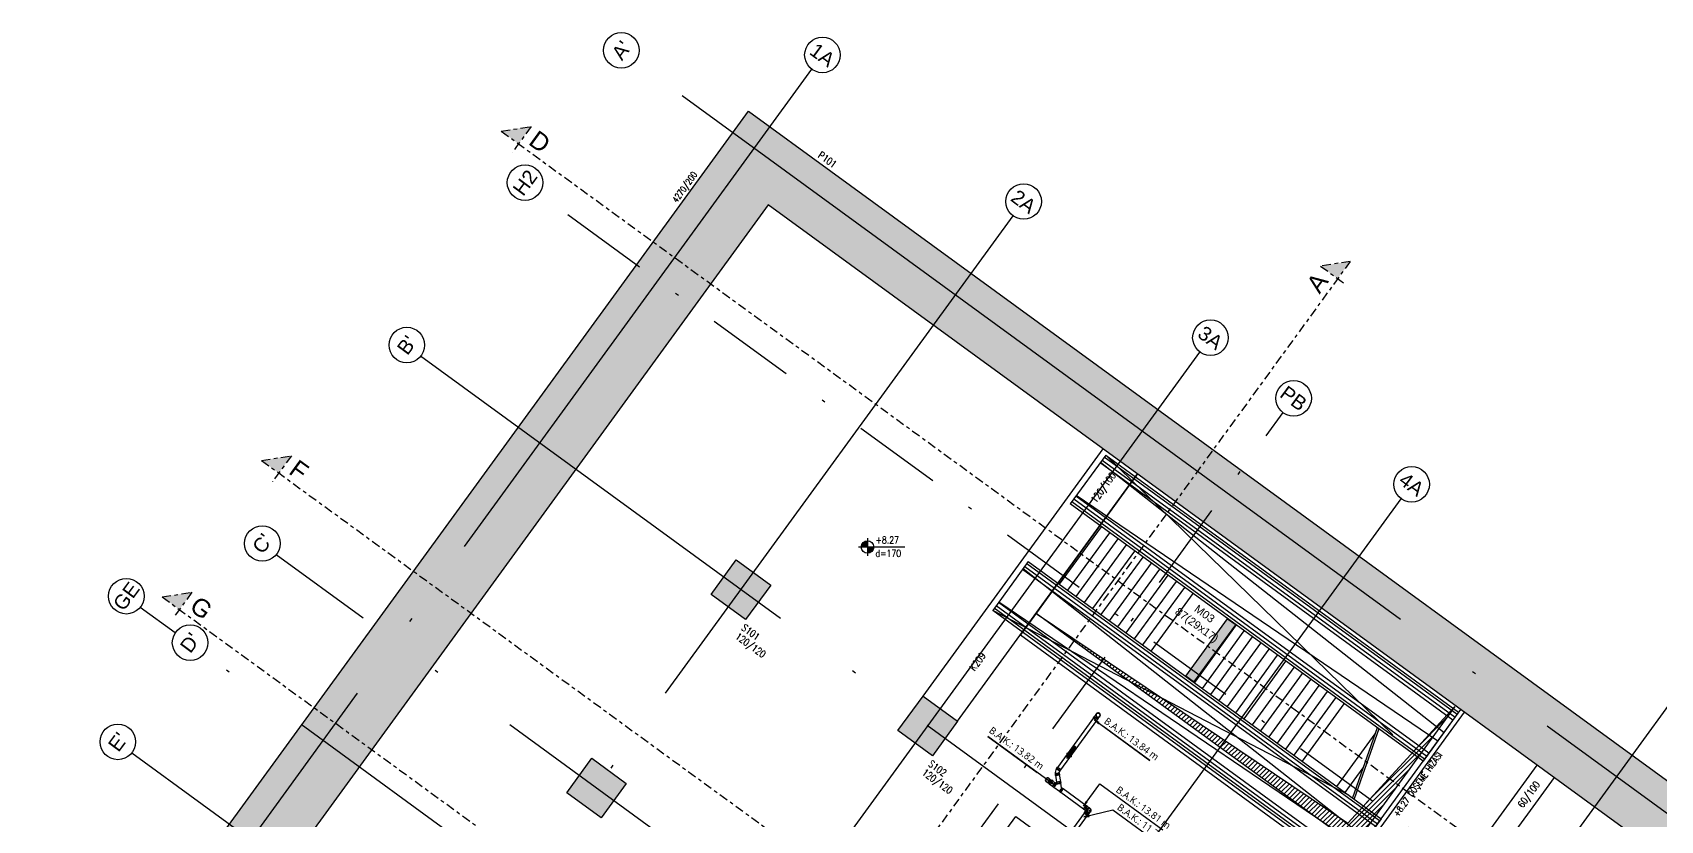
# Model space of a CAD drawing. Header units: millimetres. Extents: x 400382 to 401267, y 4543945 to 4544126.
# Drawn here: x 400695.8 to 400741.58, y 4544053.35 to 4544075.5 of the extents above; entities that cross this region are included whole.
import ezdxf
from ezdxf.enums import TextEntityAlignment as Align

# ---------------------------------------------------------------- set-up
doc = ezdxf.new("R2010")
doc.units = ezdxf.units.MM
for name, pattern in [('AKS', [3, 2.5, -0.25, 0, -0.25]), ('CENTER', [2, 1.25, -0.25, 0.25, -0.25]), ('CIZGI', [0.4, 0.25, -0.15]), ('CONTINU', [0]), ('DASHDOT2', [0.5, 0.25, -0.125, 0, -0.125]), ('HIDDEN', [0.375, 0.25, -0.125])]:
    doc.linetypes.add(name, pattern=pattern)
for name, color, linetype in [('aks prota', 2, 'AKS'), ('boşluk prota', 2, 'Continuous'), ('boşluk taraması prota', 252, 'Continuous'), ('caks prota', 4, 'Continuous'), ('kesit tarama prota', 252, 'Continuous'), ('kiriş boyutu prota', 6, 'Continuous'), ('kiriş prota', 6, 'Continuous'), ('kolon prota', 1, 'Continuous'), ('kolon tarama prota', 252, 'Continuous'), ('lkolon prota', 4, 'Continuous'), ('lperde prota', 4, 'Continuous'), ('merdiven prota', 2, 'Continuous'), ('perde prota', 1, 'Continuous'), ('PRT-AL-TUNEL_EKSENI', 14, 'DASHDOT2'), ('prt-s-taxis', 7, 'Continuous'), ('skesit prota', 7, 'Continuous'), ('st-s_level (kot)', 6, 'Continuous'), ('st-s_levelmark (kot işareti)', 4, 'Continuous'), ('st_s_not çizgisi', 4, 'CIZGI'), ('st_s_ölçü', 4, 'Continuous'), ('taks prota', 7, 'Continuous'), ('tkesit prota', 7, 'Continuous'), ('tkolon prota', 6, 'Continuous'), ('tperde prota', 6, 'Continuous')]:
    doc.layers.add(name, color=color, linetype=linetype)
doc.styles.add('Arial', font='Arial.ttf')
doc.styles.add('OLCU', font='romanstw.shx')
doc.styles.add('PRT-MI-a_Arial', font='Arial.ttf', dxfattribs={"height": 30})
doc.styles.add('Segoe UI Light_1', font='', dxfattribs={"height": 200})
doc.styles.add('TAKS', font='Arial Unicode.ttf')
doc.styles.add('TKIRIS', font='romanstw.shx')
doc.styles.add('tkolon', font='romanstw.shx')
doc.styles.get('Segoe UI Light_1').set_extended_font_data('Segoe UI Light')

# ---------------------------------------------------------------- blocks, each defined once
blk = doc.blocks.new('yürüyen mer 4')
at = {"color": 253}
blk.add_line((53984.2, 3429.1), (53984.2, 3599.1), dxfattribs=at)
blk.add_lwpolyline([(52756.3, 3429.1), (52756.3, 3599.1)], dxfattribs=at)
at = {"layer": 'st_s_ölçü', "color": 252, "ltscale": 0.1}
for points in [[(52756.3, 3599.1), (53984.2, 3599.1)], [(52756.3, 3591.6), (53984.2, 3591.6)], [(53984.2, 3581.8), (52756.3, 3581.8)], [(52756.3, 3571.6), (53984.2, 3571.6)], [(52756.3, 3529.1), (53984.2, 3569.8)], [(53984.2, 3453.6), (52756.3, 3499.1)], [(52756.3, 3456.6), (53984.2, 3456.6)], [(53984.2, 3446.3), (52756.3, 3446.3)], [(52756.3, 3436.6), (53984.2, 3436.6)], [(53984.2, 3429.1), (52756.3, 3429.1)]]:
    blk.add_lwpolyline(points, dxfattribs=at)
blk = doc.blocks.new('Stair_Anotation')
at = {"color": 0, "style": 'PRT-MI-a_Arial'}
blk.add_attdef('M.ADI', text='', height=0.2, dxfattribs=at).set_placement((0, 0), align=Align.BOTTOM_CENTER)
blk.add_attdef('BAS.SAYI-(EN-RIHT)', text='', height=0.2, dxfattribs=at).set_placement((0, -0.08), align=Align.TOP_CENTER)
blk = doc.blocks.new('+8.27 mekanik')
at = {"layer": 'kolon tarama prota'}
for points in [[(19225, 171739), (19375, 171720), (19375, 171759)], [(19225, 170411), (19147, 170528), (19195, 170528), (19195, 170811), (19255, 170811), (19255, 170528), (19303, 170528)], [(19339, 169597), (19189, 169617), (19189, 169578)], [(20401, 169597), (20421, 169747), (20382, 169747)], [(20590, 169360), (20702, 169461), (20672, 169487)]]:
    blk.add_hatch(color=256, dxfattribs=at).paths.add_polyline_path(points, flags=0)
for p, q in [((19161, 171811), (19161, 171766)), ((19166, 171766), (19166, 170049)), ((19375, 171759), (19225, 171739)), ((19225, 171739), (19375, 171720)), ((19225, 171739), (21154, 171739)), ((19284, 170049), (19284, 171766)), ((19289, 171766), (19289, 171811)), ((19375, 171720), (19375, 171759)), ((21154, 171739), (19514, 171739)), ((19255, 170811), (19195, 170811)), ((19195, 170811), (19195, 170528)), ((19255, 170811), (19195, 170811)), ((19195, 170528), (19195, 170811)), ((19255, 170528), (19255, 170811)), ((19255, 170528), (19255, 170811)), ((19195, 170528), (19147, 170528)), ((19147, 170528), (19225, 170411)), ((19195, 170528), (19147, 170528)), ((19147, 170528), (19225, 170411)), ((19225, 170411), (19303, 170528)), ((19303, 170528), (19225, 170411)), ((19303, 170528), (19255, 170528)), ((19255, 170528), (19303, 170528)), ((20401, 170374), (22593, 170374)), ((20401, 169597), (20401, 170374)), ((19161, 170049), (19161, 170004)), ((19219, 169864), (19251, 169833)), ((19289, 170004), (19289, 170049)), ((19341, 169923), (19309, 169954)), ((19478, 169779), (19337, 169920)), ((20590, 169360), (21129, 169997)), ((21129, 169997), (22909, 169997)), ((17078, 169597), (18796, 169597)), ((19339, 169597), (17078, 169597)), ((19153, 169661), (19153, 169661)), ((19153, 169534), (19153, 169534)), ((19339, 169597), (19189, 169617)), ((19189, 169617), (19189, 169578)), ((19189, 169578), (19339, 169597)), ((19296, 169661), (19251, 169661)), ((19251, 169534), (19296, 169534)), ((19254, 169836), (19395, 169696)), ((19368, 169656), (19296, 169656)), ((19296, 169538), (19368, 169538)), ((19413, 169661), (19368, 169661)), ((19368, 169534), (19413, 169534)), ((19391, 169692), (19423, 169661)), ((19438, 169655), (19413, 169655)), ((19413, 169540), (19610, 169540)), ((19427, 169665), (19438, 169655)), ((19513, 169751), (19481, 169782)), ((19600, 169655), (19508, 169746)), ((19610, 169655), (19600, 169655)), ((19654, 169661), (19610, 169661)), ((19616, 169638), (19610, 169644)), ((19610, 169632), (19610, 169631)), ((19610, 169534), (19654, 169534)), ((20447, 169656), (19654, 169656)), ((19654, 169538), (20447, 169538)), ((20421, 169747), (20382, 169747)), ((20382, 169747), (20401, 169597)), ((20401, 169597), (20421, 169747)), ((20491, 169661), (20447, 169661)), ((20447, 169534), (20491, 169534)), ((20526, 169499), (20526, 169455)), ((20531, 169455), (20531, 167715)), ((20672, 169487), (20590, 169360)), ((20590, 169360), (20702, 169461)), ((20649, 167715), (20649, 169455)), ((20653, 169455), (20653, 169499)), ((20702, 169461), (20672, 169487))]:
    blk.add_line(p, q, dxfattribs=at)
at = {"layer": 'kolon tarama prota', "flags": 128}
for points in [[(19168, 171909), (19172, 171932), (19186, 171951), (19206, 171963), (19225, 171966)], [(19168, 171811), (19168, 171841), (19168, 171868), (19168, 171890), (19168, 171904), (19168, 171909), (19168, 171909)], [(19225, 171852), (19202, 171857), (19183, 171870), (19171, 171890), (19168, 171909)], [(19225, 171966), (19248, 171962), (19267, 171948), (19279, 171929), (19282, 171909)], [(19282, 171909), (19277, 171887), (19264, 171868), (19244, 171855), (19225, 171852)], [(19282, 171909), (19282, 171904), (19282, 171891), (19282, 171869), (19282, 171842), (19282, 171812), (19282, 171811)], [(19168, 170004), (19173, 169962), (19182, 169931)], [(19182, 169931), (19203, 169894), (19224, 169869)], [(19288, 169975), (19282, 170001), (19282, 170004)], [(19305, 169950), (19289, 169972), (19288, 169975)], [(19153, 169655), (19157, 169655), (19171, 169655), (19193, 169655), (19220, 169655), (19250, 169655), (19251, 169655)], [(19251, 169540), (19221, 169540), (19194, 169540), (19172, 169540), (19158, 169540), (19153, 169540), (19153, 169540)], [(20590, 169655), (20585, 169655), (20571, 169655), (20550, 169655), (20523, 169655), (20493, 169655), (20491, 169655)], [(20491, 169540), (20522, 169540), (20549, 169540), (20571, 169540), (20585, 169540), (20590, 169540), (20590, 169540)], [(20533, 169597), (20537, 169620), (20551, 169639), (20570, 169651), (20590, 169655)], [(20533, 169499), (20533, 169529), (20533, 169557), (20533, 169578), (20533, 169592), (20533, 169597), (20533, 169597)], [(20590, 169540), (20567, 169545), (20548, 169558), (20536, 169578), (20533, 169597)], [(20590, 169655), (20612, 169650), (20631, 169637), (20644, 169617), (20647, 169597)], [(20647, 169597), (20642, 169575), (20629, 169556), (20609, 169544), (20590, 169540)], [(20647, 169597), (20647, 169593), (20647, 169579), (20647, 169558), (20647, 169531), (20647, 169500), (20647, 169499)]]:
    blk.add_lwpolyline(points, dxfattribs=at)
at = {"layer": 'kolon tarama prota'}
for centre, radius, start, end in [((19225, 171909), 63.8, 90.0005, 270.0005), ((19225, 171909), 63.8, 90.0005, 270.0005), ((19225, 171909), 57.2, 90.0005, 270.0005), ((19225, 171909), 63.8, 270.0005, 90.0005), ((19225, 171909), 63.8, 270.0005, 90.0005), ((19225, 171909), 57.1, 270.0005, 90.0005), ((19153, 169597), 63.8, 360, 180), ((19153, 169597), 63.8, 360, 180), ((19153, 169597), 63.8, 180, 360), ((19153, 169597), 63.8, 180, 360), ((19153, 169597), 57.2, 360, 180), ((19153, 169597), 57.1, 180, 360), ((20590, 169597), 63.8, 0, 180), ((20590, 169597), 63.8, 0, 180), ((20590, 169597), 63.8, 90, 270), ((20590, 169597), 63.8, 90, 270), ((20590, 169597), 63.8, 180, 0), ((20590, 169597), 63.8, 180, 0), ((20590, 169597), 59, 0, 180), ((20590, 169597), 59, 180, 0), ((20590, 169597), 57.2, 0, 180), ((20590, 169597), 57.1, 90, 270), ((20590, 169597), 57.1, 180, 0), ((20590, 169568), 29.5, 90, 270), ((20590, 169597), 63.8, 270, 90), ((20590, 169597), 63.8, 270, 90), ((20590, 169627), 29.5, 270, 90), ((20590, 169597), 57.1, 270, 90)]:
    blk.add_arc(centre, radius, start, end, dxfattribs=at)
for centre, major_axis, ratio, start_param, end_param in [((19225, 171811), (-63.8, 0), 0.01, 4.712389, 7.853982), ((19225, 171766), (-63.8, 0), 0.01, 4.712389, 7.853982), ((19225, 171811), (-57.1, 0), 0.01, 4.712389, 7.853982), ((19225, 171766), (59, 0), 0.009999, 1.570796, 3.141593), ((19225, 171766), (59, 0), 0.009999, 3.141593, 4.712389), ((19225, 171811), (-57.1, 0), 0.01, 1.570796, 4.712389), ((19225, 171811), (-63.8, 0), 0.01, 1.570796, 4.712389), ((19225, 171766), (59, 0), 0.009999, 0, 1.570796), ((19225, 171766), (-63.8, 0), 0.01, 1.570796, 4.712389), ((19225, 171766), (59, 0), 0.009999, 4.712389, 6.283185), ((19225, 170049), (63.8, 0), 0.009999, 3.145737, 6.28733), ((19225, 170049), (63.8, 0), 0.009999, 0.004144, 3.145737), ((19225, 170004), (63.8, 0), 0.009999, 0.004144, 3.145737), ((19225, 170004), (63.8, 0), 0.009999, 3.145737, 6.28733), ((19225, 170049), (59, 0), 0.009999, 1.570796, 3.141593), ((19225, 170049), (59, 0), 0.009999, 3.141593, 4.712389), ((19225, 170004), (57.1, 0), 0.009999, 0.004144, 3.145737), ((19225, 170004), (57.1, 0), 0.009999, 3.145737, 6.28733), ((19264, 169909), (45.1, 45.1), 0.010001, 6.279045, 9.420638), ((19264, 169909), (45.1, 45.1), 0.010001, 3.137453, 6.279045), ((19264, 169909), (40.4, 40.4), 0.010001, 3.137453, 6.279045), ((19264, 169909), (40.4, 40.4), 0.010001, 6.279045, 9.420638), ((19225, 170049), (59, 0), 0.009999, 0, 1.570796), ((19225, 170049), (59, 0), 0.009999, 4.712389, 6.283185), ((19296, 169878), (45.1, 45.1), 0.010001, 6.279045, 9.420638), ((19296, 169878), (45.1, 45.1), 0.010001, 3.137453, 6.279045), ((19296, 169878), (41.7, 41.7), 0.009979, 1.570796, 3.141593), ((19296, 169878), (41.7, 41.7), 0.009979, 3.141593, 4.712389), ((19296, 169878), (41.7, 41.7), 0.009979, 0, 1.570796), ((19296, 169878), (41.7, 41.7), 0.009979, 4.712389, 6.283185), ((19251, 169597), (0, 63.8), 0.01, 4.712389, 7.853982), ((19251, 169597), (0, 63.8), 0.01, 1.570796, 4.712389), ((19251, 169597), (0, 57.2), 0.01, 4.712389, 7.853982), ((19251, 169597), (0, 57.1), 0.01, 1.570796, 4.712389), ((19296, 169597), (0, 63.8), 0.01, 4.712389, 7.853982), ((19296, 169597), (0, 59), 0.01, 0, 1.570796), ((19296, 169597), (0, 59), 0.01, 1.570796, 3.141593), ((19296, 169597), (0, 63.8), 0.01, 1.570796, 4.712389), ((19296, 169597), (0, 59), 0.01, 4.712389, 6.283185), ((19296, 169597), (0, 59), 0.01, 3.141593, 4.712389), ((19368, 169597), (0, 63.8), 0.01, 6.279041, 9.420634), ((19368, 169597), (0, 59), 0.01, 0, 1.570796), ((19368, 169597), (0, 59), 0.01, 1.570796, 3.141593), ((19368, 169597), (0, 63.8), 0.01, 3.137448, 6.279041), ((19368, 169597), (0, 59), 0.01, 4.712389, 6.283185), ((19368, 169597), (0, 59), 0.01, 3.141593, 4.712389), ((19436, 169737), (45.1, 45.1), 0.010001, 0.004141, 3.145733), ((19436, 169737), (45.1, 45.1), 0.010001, 3.145733, 6.287326), ((19436, 169737), (41.7, 41.7), 0.009979, 1.570796, 3.141593), ((19436, 169737), (41.7, 41.7), 0.009979, 3.141593, 4.712389), ((19413, 169597), (0, 63.8), 0.01, 6.279041, 9.420634), ((19413, 169597), (0, 57.1), 0.01, 6.279041, 9.420634), ((19413, 169597), (0, 63.8), 0.01, 3.137448, 6.279041), ((19413, 169597), (0, 57.2), 0.01, 3.137448, 6.279041), ((19468, 169706), (45.1, 45.1), 0.010001, 0.004141, 3.145733), ((19468, 169706), (45.1, 45.1), 0.010001, 3.145733, 6.287326), ((19468, 169706), (40.4, 40.4), 0.010001, 0.004141, 3.145733), ((19468, 169706), (40.4, 40.4), 0.010001, 3.145733, 6.287326), ((19436, 169737), (41.7, 41.7), 0.009979, 0, 1.570796), ((19436, 169737), (41.7, 41.7), 0.009979, 4.712389, 6.283185), ((19610, 169597), (0, 63.8), 0.01, 6.279041, 9.420634), ((19610, 169597), (0, 57.2), 0.01, 6.279041, 9.420634), ((19610, 169597), (0, 63.8), 0.01, 3.137448, 6.279041), ((19610, 169597), (0, 57.1), 0.01, 3.137448, 6.279041), ((19576, 169597), (40.4, 40.4), 0.010001, 5.71513, 6.287326), ((19576, 169597), (40.4, 40.4), 0.010001, 0.004141, 0.576337), ((19654, 169597), (0, 63.8), 0.01, 6.279041, 9.420634), ((19654, 169597), (0, 63.8), 0.01, 3.137448, 6.279041), ((19654, 169597), (0, 59), 0.009925, 0, 1.570796), ((19654, 169597), (0, 59), 0.009925, 4.712389, 6.283185), ((19654, 169597), (0, 59), 0.009925, 1.570796, 3.141593), ((19654, 169597), (0, 59), 0.009925, 3.141593, 4.712389), ((20447, 169597), (0, 63.8), 0.009925, 4.712389, 7.853982), ((20447, 169597), (0, 59), 0.009925, 0, 1.570796), ((20447, 169597), (0, 59), 0.009925, 1.570796, 3.141593), ((20447, 169597), (0, 63.8), 0.009925, 1.570796, 4.712389), ((20447, 169597), (0, 59), 0.009925, 4.712389, 6.283185), ((20447, 169597), (0, 59), 0.009925, 3.141593, 4.712389), ((20491, 169597), (0, 63.8), 0.009925, 4.712389, 7.853982), ((20491, 169597), (0, 57.2), 0.009925, 4.712389, 7.853982), ((20491, 169597), (0, 63.8), 0.009925, 1.570796, 4.712389), ((20491, 169597), (0, 57.1), 0.009925, 1.570796, 4.712389), ((20590, 169499), (63.8, 0), 0.009978, 1.570796, 4.712389), ((20590, 169455), (-63.8, 0), 0.009978, 4.712389, 7.853982), ((20590, 169499), (57.1, 0), 0.009978, 1.570796, 4.712389), ((20590, 169455), (59, 0), 0.00998, 3.141593, 4.712389), ((20590, 169455), (-59, 0), 0.00998, 4.712389, 6.283185), ((20590, 169499), (-57.2, 0), 0.009978, 1.570796, 4.712389), ((20590, 169499), (-63.8, 0), 0.009978, 1.570796, 4.712389), ((20590, 169455), (59, 0), 0.00998, 4.712389, 6.283185), ((20590, 169455), (-59, 0), 0.00998, 3.141593, 4.712389), ((20590, 169455), (63.8, 0), 0.009978, 4.712389, 7.853982)]:
    blk.add_ellipse(centre, major_axis=major_axis, ratio=ratio, start_param=start_param, end_param=end_param, dxfattribs=at)
at = {"layer": 'kolon tarama prota', "style": 'Segoe UI Light_1'}
for s, p in [('B.A.K.: 13.84 m', (19471, 171825)), ('B.A.K.: 13.81 m', (20876, 170460)), ('B.A.K.: 13.82 m', (17009, 169710)), ('B.A.K.: 11.76 m', (21193, 170083))]:
    blk.add_text(s, height=200, dxfattribs=at).set_placement(p)
blk = doc.blocks.new('PLAN_KOT')
at = {"layer": 'st-s_levelmark (kot işareti)'}
h = blk.add_hatch(color=256, dxfattribs=at)
h.paths.add_polyline_path([(0, 17.5, 0.414214), (-17.5, 0), (0, 0)])
h.paths.add_polyline_path([(17.5, 0), (0, 0), (0, -17.5, 0.414214)])
for p, q in [((105, 0), (-25, 0)), ((0, 25), (0, -25))]:
    blk.add_line(p, q, dxfattribs=at)
blk.add_circle((0, 0), 17.5, dxfattribs=at)
at = {"layer": 'st-s_level (kot)', "color": 6, "style": 'OLCU', "width": 0.8}
for tag, p in [('KOT', (22.7, 9.8)), ('DÖŞEME_KALINLIĞI', (22.7, -27.6))]:
    blk.add_attdef(tag, p, '', height=20, dxfattribs=at)

msp = doc.modelspace()

# ---------------------------------------------------------------- hatches: boundary and pattern name
at = {"layer": 'boşluk taraması prota', "ltscale": 2}
h = msp.add_hatch(dxfattribs=at)
h.set_pattern_fill('ANSI31', color=256, scale=0.03, angle=-0.0716, style=0)
h.set_pattern_definition([(44.928447, (400062.56073, 4543605.14177), (-0.067268262, 0.067436487), [])])
h.paths.add_polyline_path([(400732.79, 4544053.276), (400735.892, 4544056.676), (400732.964, 4544052.657), (400724.022, 4544059.17)])
at = {"layer": 'kesit tarama prota'}
h = msp.add_hatch(color=256, dxfattribs=at)
h.dxf.hatch_style = 1
h.paths.add_polyline_path([(400709.82, 4544072.856), (400708.982, 4544072.724), (400709.467, 4544072.371)])
h = msp.add_hatch(color=256, dxfattribs=at)
h.dxf.hatch_style = 1
h.paths.add_polyline_path([(400732.021, 4544068.933), (400732.859, 4544069.065), (400732.506, 4544068.58)])
h = msp.add_hatch(color=256, dxfattribs=at)
h.dxf.hatch_style = 1
h.paths.add_polyline_path([(400703.078, 4544063.6), (400702.239, 4544063.468), (400702.724, 4544063.115)])
h = msp.add_hatch(color=256, dxfattribs=at)
h.dxf.hatch_style = 1
h.paths.add_polyline_path([(400700.283, 4544059.763), (400699.445, 4544059.632), (400699.93, 4544059.279)])
at = {"layer": 'kolon tarama prota'}
h = msp.add_hatch(color=256, dxfattribs=at)
h.dxf.hatch_style = 1
h.paths.add_polyline_path([(400803.726, 4544009.337), (400715.935, 4544073.289), (400690.793, 4544038.775), (400692.005, 4544037.892), (400705.84, 4544027.816), (400705.83, 4544017.509), (400720.005, 4544017.492), (400733.143, 4544007.925), (400805.789, 4544007.834)])
h.paths.add_polyline_path([(400733.455, 4544009.925), (400720.73, 4544019.191), (400707.529, 4544019.207), (400707.541, 4544028.804), (400693.469, 4544039.052), (400716.491, 4544070.657), (400799.976, 4544009.842)], flags=16)
h.paths.add_polyline_path([(400750.001, 4544017.954), (400750.002, 4544019.204), (400747.902, 4544019.207), (400747.901, 4544017.957), (400746.431, 4544017.959), (400746.441, 4544025.759), (400750.65, 4544025.753), (400750.648, 4544024.503), (400752.748, 4544024.501), (400752.749, 4544025.751), (400762.305, 4544025.739), (400762.304, 4544024.489), (400764.04, 4544024.487), (400764.031, 4544017.937), (400761.74, 4544017.94), (400761.741, 4544019.19), (400759.641, 4544019.192), (400759.64, 4544017.942)], flags=0)
h.paths.add_polyline_path([(400750.301, 4544018.254), (400750.303, 4544019.504), (400747.603, 4544019.507), (400747.601, 4544018.257), (400746.732, 4544018.258), (400746.741, 4544025.458), (400750.349, 4544025.454), (400750.348, 4544024.204), (400753.048, 4544024.2), (400753.05, 4544025.45), (400762.006, 4544025.439), (400762.004, 4544024.189), (400763.739, 4544024.187), (400763.732, 4544018.237), (400762.04, 4544018.239), (400762.042, 4544019.489), (400759.342, 4544019.493), (400759.34, 4544018.243)], flags=0)
h.paths.add_polyline_path([(400728.481, 4544057.222), (400728.238, 4544057.398), (400729.416, 4544059.015), (400729.658, 4544058.838)], flags=0)
h = msp.add_hatch(color=256, dxfattribs=at)
h.dxf.hatch_style = 1
h.paths.add_polyline_path([(400715.59, 4544060.673), (400716.56, 4544059.966), (400715.854, 4544058.996), (400714.884, 4544059.703)])
h = msp.add_hatch(color=256, dxfattribs=at)
h.dxf.hatch_style = 1
h.paths.add_polyline_path([(400729.65, 4544058.844), (400729.408, 4544059.021), (400728.23, 4544057.404), (400728.473, 4544057.228)])
h = msp.add_hatch(color=256, dxfattribs=at)
h.dxf.hatch_style = 1
h.paths.add_polyline_path([(400720.844, 4544056.846), (400721.814, 4544056.139), (400721.108, 4544055.169), (400720.138, 4544055.876)])
h = msp.add_hatch(color=256, dxfattribs=at)
h.dxf.hatch_style = 1
h.paths.add_polyline_path([(400711.528, 4544055.096), (400712.498, 4544054.389), (400711.791, 4544053.419), (400710.821, 4544054.126)])

# ---------------------------------------------------------------- linework, layer by layer
at = {"layer": 'aks prota', "ltscale": 10}
for p, q in [((400807.263, 4544005.833), (400712.748, 4544074.683)), ((400690.222, 4544036.717), (400717.718, 4544074.464)), ((400695.88, 4544032.595), (400723.377, 4544070.342)), ((400701.133, 4544028.768), (400728.63, 4544066.515)), ((400789.825, 4544005.854), (400706.713, 4544066.398)), ((400706.791, 4544024.647), (400734.288, 4544062.394)), ((400778.086, 4544005.869), (400702.65, 4544060.82)), ((400699.811, 4544058.62), (400698.826, 4544059.338)), ((400772.216, 4544005.876), (400700.619, 4544058.032)), ((400714.47, 4544019.053), (400741.967, 4544056.8)), ((400766.347, 4544005.884), (400698.587, 4544055.243))]:
    msp.add_line(p, q, dxfattribs=at)
at = {"layer": 'boşluk prota', "ltscale": 0.05}
msp.add_lwpolyline([(400732.79, 4544053.276), (400735.801, 4544056.551), (400732.964, 4544052.657), (400724.022, 4544059.17)], close=True, dxfattribs=at)
at = {"layer": 'caks prota', "ltscale": 0.05}
for centre in [(400712.359, 4544074.997), (400718.013, 4544074.868), (400709.65, 4544071.278), (400723.671, 4544070.747), (400728.925, 4544066.919), (400706.324, 4544066.712), (400731.264, 4544065.215), (400734.583, 4544062.798), (400702.261, 4544061.134), (400698.437, 4544059.652), (400700.23, 4544058.346), (400698.198, 4544055.557)]:
    msp.add_circle(centre, 0.5, dxfattribs=at)
at = {"layer": 'kiriş prota'}
for p, q in [((400733.049, 4544047.955), (400738.113, 4544054.906)), ((400733.534, 4544047.602), (400738.598, 4544054.553))]:
    msp.add_line(p, q, dxfattribs=at)
for points in [[(400720.844, 4544056.846), (400725.908, 4544063.797)], [(400721.814, 4544056.139), (400726.878, 4544063.09)], [(400726.878, 4544063.09), (400723.581, 4544058.564), (400732.669, 4544051.944), (400735.966, 4544056.47)], [(400731.915, 4544052.493), (400732.777, 4544051.865), (400736.074, 4544056.391)]]:
    msp.add_lwpolyline(points, dxfattribs=at)
msp.add_lwpolyline([(400723.452, 4544053.462), (400726.099, 4544051.533), (400724.509, 4544049.351), (400721.862, 4544051.279)], close=True, dxfattribs=at)
at = {"layer": 'kolon prota', "color": 1}
for points in [[(400715.59, 4544060.673), (400716.56, 4544059.966), (400715.854, 4544058.996), (400714.884, 4544059.703)], [(400720.844, 4544056.846), (400721.814, 4544056.139), (400721.108, 4544055.169), (400720.138, 4544055.876)], [(400711.528, 4544055.096), (400712.498, 4544054.389), (400711.791, 4544053.419), (400710.821, 4544054.126)]]:
    msp.add_lwpolyline(points, close=True, dxfattribs=at)
at = {"layer": 'merdiven prota', "color": 4}
for p, q in [((400725.982, 4544063.62), (400734.059, 4544055.756)), ((400732.821, 4544054.057), (400722.801, 4544059.253))]:
    msp.add_line(p, q, dxfattribs=at)
at = {"layer": 'merdiven prota', "linetype": 'HIDDEN', "ltscale": 10}
for points in [[(400724.682, 4544059.989), (400725.859, 4544061.606)], [(400724.916, 4544059.818), (400726.094, 4544061.435)], [(400725.151, 4544059.647), (400726.328, 4544061.264)], [(400725.385, 4544059.477), (400726.563, 4544061.093)], [(400725.619, 4544059.306), (400726.797, 4544060.923)], [(400725.854, 4544059.135), (400727.031, 4544060.752)], [(400726.088, 4544058.964), (400727.266, 4544060.581)], [(400726.323, 4544058.794), (400727.5, 4544060.41)], [(400726.557, 4544058.623), (400727.735, 4544060.24)], [(400726.791, 4544058.452), (400727.969, 4544060.069)], [(400727.026, 4544058.281), (400728.203, 4544059.898)], [(400727.26, 4544058.111), (400728.438, 4544059.727)], [(400728.229, 4544057.403), (400729.407, 4544059.019)], [(400728.463, 4544057.232), (400729.641, 4544058.849)], [(400728.698, 4544057.061), (400729.875, 4544058.678)], [(400728.932, 4544056.89), (400730.11, 4544058.507)], [(400729.167, 4544056.72), (400730.344, 4544058.336)], [(400729.401, 4544056.549), (400730.579, 4544058.166)], [(400729.635, 4544056.378), (400730.813, 4544057.995)], [(400729.87, 4544056.207), (400731.047, 4544057.824)], [(400730.104, 4544056.037), (400731.282, 4544057.653)], [(400730.339, 4544055.866), (400731.516, 4544057.483)], [(400730.573, 4544055.695), (400731.751, 4544057.312)], [(400730.807, 4544055.524), (400731.985, 4544057.141)], [(400731.042, 4544055.354), (400732.219, 4544056.97)], [(400731.276, 4544055.183), (400732.454, 4544056.8)], [(400731.511, 4544055.012), (400732.688, 4544056.629)], [(400733.616, 4544055.953), (400732.924, 4544053.983)], [(400733.658, 4544055.922), (400732.966, 4544053.952)], [(400732.481, 4544054.306), (400733.556, 4544055.782)], [(400732.715, 4544054.135), (400733.221, 4544054.83)]]:
    msp.add_lwpolyline(points, dxfattribs=at)
at = {"layer": 'perde prota'}
for points in [[(400705.83, 4544017.509), (400705.84, 4544027.816), (400690.793, 4544038.775), (400715.935, 4544073.289), (400805.789, 4544007.834), (400733.143, 4544007.925), (400720.005, 4544017.492), (400705.83, 4544017.509)], [(400720.73, 4544019.191), (400733.455, 4544009.925), (400799.976, 4544009.842), (400716.491, 4544070.657), (400693.469, 4544039.052), (400707.541, 4544028.804), (400707.529, 4544019.207), (400720.73, 4544019.191)]]:
    msp.add_lwpolyline(points, dxfattribs=at)
msp.add_lwpolyline([(400729.408, 4544059.021), (400729.65, 4544058.844), (400728.473, 4544057.228), (400728.23, 4544057.404)], close=True, dxfattribs=at)
at = {"layer": 'PRT-AL-TUNEL_EKSENI', "ltscale": 10}
for p, q in [((400799.437, 4544005.842), (400710.039, 4544070.964)), ((400703.472, 4544027.064), (400730.969, 4544064.812))]:
    msp.add_line(p, q, dxfattribs=at)
at = {"layer": 'skesit prota', "linetype": 'CENTER', "ltscale": 0.2}
for p, q in [((400708.982, 4544072.724), (400709.82, 4544072.856)), ((400709.82, 4544072.856), (400709.29, 4544072.128)), ((400732.859, 4544069.065), (400732.021, 4544068.933)), ((400732.021, 4544068.933), (400732.748, 4544068.404)), ((400702.239, 4544063.468), (400703.078, 4544063.6)), ((400703.078, 4544063.6), (400702.548, 4544062.872)), ((400699.445, 4544059.632), (400700.283, 4544059.763)), ((400700.283, 4544059.763), (400699.753, 4544059.036))]:
    msp.add_line(p, q, dxfattribs=at)
for points in [[(400708.982, 4544072.724), (400804.924, 4544002.835)], [(400732.859, 4544069.065), (400703.881, 4544029.285), (400658.37, 4544029.342)], [(400702.239, 4544063.468), (400738.97, 4544036.711)], [(400699.445, 4544059.632), (400747.721, 4544024.465)], [(400699.445, 4544059.632), (400747.721, 4544024.465)]]:
    msp.add_lwpolyline(points, dxfattribs=at)

# ---------------------------------------------------------------- block references
at = {"layer": 'kolon tarama prota', "xscale": 0.001000007514198309, "yscale": 0.001000007514198309, "zscale": 0.001000007514198309, "rotation": 323.9284467263693}
msp.add_blockref('+8.27 mekanik', (400609.005, 4543928.678), dxfattribs=at)
at = {"layer": 'prt-s-taxis'}
ref = msp.add_blockref('Stair_Anotation', (400728.665, 4544059.008), dxfattribs=dict(at, xscale=-1.125008453473098, yscale=1.125008453473098, zscale=1.125008453473098, rotation=323.9284466917317))
ref.add_attrib('M.ADI', 'M03', dxfattribs={"layer": '0', "color": 0, "height": 0.225, "rotation": 323.9284, "style": 'PRT-MI-a_Arial'}).set_placement((400728.657, 4544059.014), align=Align.BOTTOM_CENTER)
ref.add_attrib('BAS.SAYI-(EN-RIHT)', '87(29x17)', dxfattribs={"layer": '0', "color": 0, "height": 0.225, "rotation": 323.9284, "style": 'PRT-MI-a_Arial'}).set_placement((400728.61, 4544058.937), align=Align.TOP_CENTER)
at = {"layer": 'st-s_level (kot)', "linetype": 'CONTINU', "ltscale": 0.1, "xscale": 0.01000007514198309, "yscale": 0.01000007514198309, "zscale": 0.01000007514198309, "rotation": 359.9284467263661}
msp.add_blockref('PLAN_KOT', (400719.28, 4544061.035), dxfattribs=at).add_auto_attribs({'KOT': '+8.27', 'DÖŞEME_KALINLIĞI': 'd=170'})
at = {"layer": 'st_s_ölçü', "linetype": 'CONTINU', "xscale": 0.01000007514198309, "yscale": 0.01000007514198309, "zscale": 0.01000007514198309, "rotation": 143.9284467263895}
for p in [(401182.52, 4543773.478), (401180.341, 4543770.485)]:
    msp.add_blockref('yürüyen mer 4', p, dxfattribs=at)

# ---------------------------------------------------------------- texts
at = {"layer": 'kiriş boyutu prota', "ltscale": 0.05, "style": 'TKIRIS', "width": 0.8}
for s, p in [('120/100', (400726.201, 4544063.103)), ('60/100', (400738.124, 4544054.418))]:
    msp.add_text(s, height=0.2, rotation=53.9284, dxfattribs=at).set_placement(p, align=Align.MIDDLE_RIGHT)
at = {"layer": 'kiriş prota', "ltscale": 0.05, "style": 'TKIRIS', "width": 0.8}
msp.add_text('K209', height=0.2, rotation=53.9284, dxfattribs=at).set_placement((400722.213, 4544057.592), align=Align.MIDDLE_LEFT)
at = {"layer": 'lkolon prota', "style": 'tkolon', "width": 0.8}
for p in [(400715.541, 4544058.481), (400720.795, 4544054.654)]:
    msp.add_text('120/120', height=0.2, rotation=323.9284, dxfattribs=at).set_placement(p)
at = {"layer": 'lperde prota', "style": 'tkolon', "width": 0.8}
msp.add_text('4270/200', height=0.18, rotation=54.3977, dxfattribs=at).set_placement((400713.847, 4544070.746), align=Align.MIDDLE_LEFT)
at = {"layer": 'st_s_not çizgisi', "ltscale": 0.05, "style": 'tkolon', "width": 0.8}
msp.add_text('+8.27 DÖŞEME HİZASI', height=0.18, rotation=54.4633, dxfattribs=at).set_placement((400734.129, 4544053.488), align=Align.MIDDLE_LEFT)
at = {"layer": 'taks prota', "style": 'TAKS'}
for s, rotation, p in [("A'", 53.4336, (400712.359, 4544074.997)), ('1A', 323.4336, (400718.013, 4544074.868)), ('H2', 53.4336, (400709.65, 4544071.278)), ('2A', 323.4336, (400723.671, 4544070.747)), ("B'", 53.4336, (400706.324, 4544066.712)), ('3A', 323.4336, (400728.925, 4544066.919)), ('PB', 323.4336, (400731.264, 4544065.215)), ('4A', 323.4336, (400734.583, 4544062.798)), ("C'", 53.4336, (400702.261, 4544061.134)), ('GE', 53.4336, (400698.437, 4544059.652)), ("D'", 53.4336, (400700.23, 4544058.346)), ("E'", 53.4336, (400698.198, 4544055.557))]:
    msp.add_text(s, height=0.4, rotation=rotation, dxfattribs=at).set_placement(p, align=Align.MIDDLE_CENTER)
at = {"layer": 'tkesit prota', "style": 'Arial'}
for s, rotation, p in [('D', 323.9284, (400709.717, 4544072.374)), ('A', 53.9284, (400731.993, 4544068.13)), ('F', 323.9284, (400702.974, 4544063.118)), ('G', 323.9284, (400700.18, 4544059.282))]:
    msp.add_text(s, height=0.5, rotation=rotation, dxfattribs=at).set_placement(p)
at = {"layer": 'tkolon prota', "style": 'tkolon', "width": 0.8}
for s, p in [('S101', (400715.717, 4544058.723)), ('S102', (400720.971, 4544054.896))]:
    msp.add_text(s, height=0.2, rotation=323.9284, dxfattribs=at).set_placement(p)
at = {"layer": 'tperde prota', "style": 'tkolon', "width": 0.8}
msp.add_text('P101', height=0.2, rotation=324.3977, dxfattribs=at).set_placement((400717.928, 4544072.085), align=Align.MIDDLE_LEFT)

doc.saveas('drawing.dxf')
